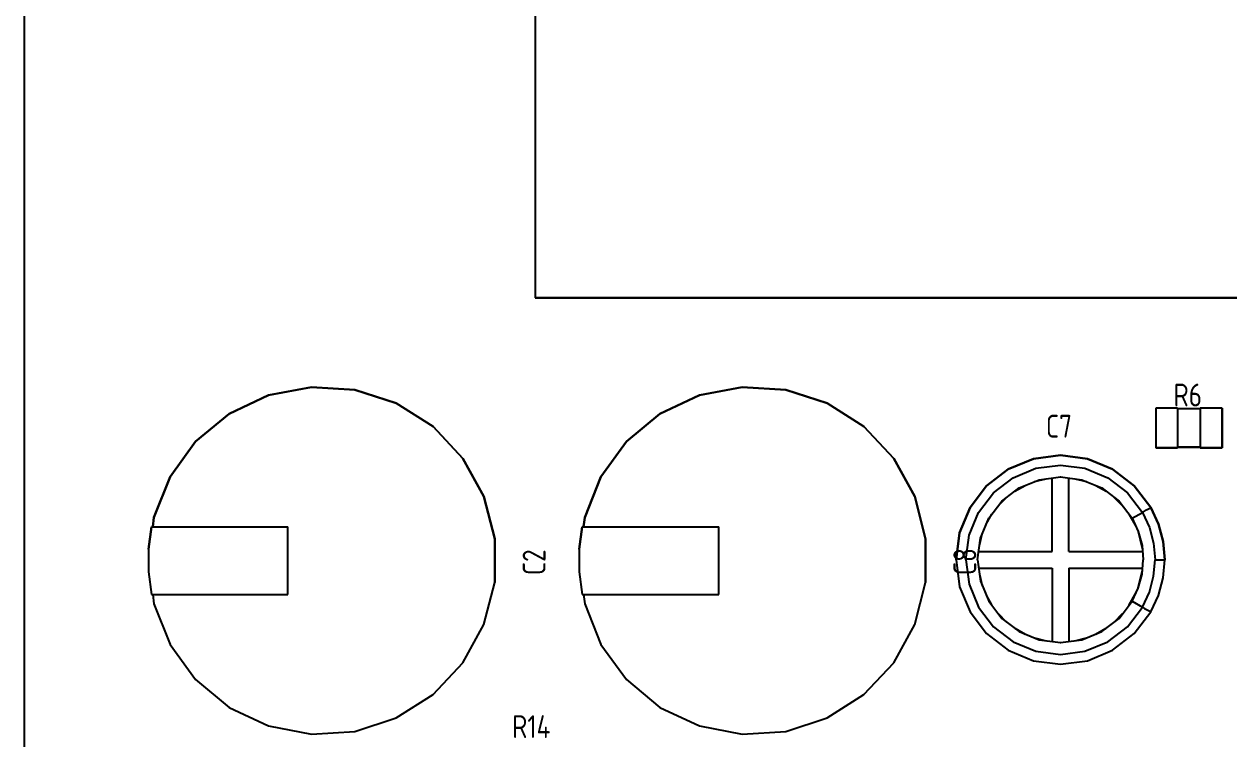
# Model space of a CAD drawing. Header units: inches. Extents: x 0 to 841, y -594 to 0.
# Drawn here: x 320.6 to 393.4, y -338.6 to -295.5 of the extents above; entities that cross this region are included whole.
import ezdxf

# ---------------------------------------------------------------- set-up
doc = ezdxf.new("R2010")
doc.units = ezdxf.units.IN
doc.header["$MEASUREMENT"] = 0
doc.styles.add('GOST type A0', font='', dxfattribs={"height": 2.116667})
doc.styles.get('GOST type A0').set_extended_font_data('GOST type A')

msp = doc.modelspace()

# ---------------------------------------------------------------- linework, layer by layer
at = {"color": 18, "true_color": 0x000000}
for p, q in [((320.646, -164.854), (320.646, -404.854)), ((351.49, -263.698), (351.49, -312.01)), ((351.49, -263.698), (351.49, -312.01)), ((351.49, -312.01), (399.802, -312.01)), ((399.802, -312.01), (351.49, -312.01)), ((337.988, -317.384), (335.404, -317.878)), ((335.404, -317.878), (337.988, -317.384)), ((340.612, -317.55), (337.988, -317.384)), ((337.988, -317.384), (340.612, -317.55)), ((343.112, -318.362), (340.612, -317.55)), ((340.612, -317.55), (343.112, -318.362)), ((363.988, -317.384), (361.404, -317.878)), ((361.404, -317.878), (363.988, -317.384)), ((366.612, -317.55), (363.988, -317.384)), ((363.988, -317.384), (366.612, -317.55)), ((369.112, -318.362), (366.612, -317.55)), ((366.612, -317.55), (369.112, -318.362)), ((335.404, -317.878), (333.026, -318.996)), ((333.026, -318.996), (335.404, -317.878)), ((345.332, -319.772), (343.112, -318.362)), ((343.112, -318.362), (345.332, -319.772)), ((361.404, -317.878), (359.026, -318.996)), ((359.026, -318.996), (361.404, -317.878)), ((371.332, -319.772), (369.112, -318.362)), ((369.112, -318.362), (371.332, -319.772)), ((333.026, -318.996), (331, -320.672)), ((331, -320.672), (333.026, -318.996)), ((359.026, -318.996), (357, -320.672)), ((357, -320.672), (359.026, -318.996)), ((390.264, -318.66), (388.944, -318.66)), ((388.944, -318.66), (388.944, -321.048)), ((388.944, -318.66), (388.944, -321.048)), ((390.264, -318.66), (388.944, -318.66)), ((390.264, -318.694), (390.264, -318.66)), ((390.264, -318.66), (390.264, -321.048)), ((391.636, -318.694), (390.264, -318.694)), ((391.636, -318.694), (390.264, -318.694)), ((392.956, -318.66), (391.636, -318.66)), ((391.636, -318.66), (391.636, -318.694)), ((391.636, -318.66), (391.636, -321.048)), ((392.956, -318.66), (391.636, -318.66)), ((392.956, -321.048), (392.956, -318.66)), ((392.956, -318.66), (392.956, -321.048)), ((347.132, -321.688), (345.332, -319.772)), ((345.332, -319.772), (347.132, -321.688)), ((373.132, -321.688), (371.332, -319.772)), ((371.332, -319.772), (373.132, -321.688)), ((331, -320.672), (329.454, -322.8)), ((329.454, -322.8), (331, -320.672)), ((357, -320.672), (355.454, -322.8)), ((355.454, -322.8), (357, -320.672)), ((388.944, -321.048), (390.264, -321.048)), ((390.264, -321.048), (388.944, -321.048)), ((390.264, -321.048), (390.264, -321.014)), ((390.264, -321.014), (391.636, -321.014)), ((391.636, -321.014), (390.264, -321.014)), ((391.636, -321.014), (391.636, -321.048)), ((391.636, -321.048), (392.956, -321.048)), ((392.956, -321.048), (391.636, -321.048)), ((348.4, -323.992), (347.132, -321.688)), ((347.132, -321.688), (348.4, -323.992)), ((374.4, -323.992), (373.132, -321.688)), ((373.132, -321.688), (374.4, -323.992)), ((381.566, -321.718), (380.046, -322.348)), ((380.046, -322.348), (381.566, -321.718)), ((383.196, -321.504), (381.566, -321.718)), ((381.566, -321.718), (383.196, -321.504)), ((381.718, -322.286), (383.196, -322.09)), ((384.826, -321.718), (383.196, -321.504)), ((383.196, -321.504), (384.826, -321.718)), ((383.196, -322.09), (384.674, -322.286)), ((386.346, -322.348), (384.826, -321.718)), ((384.826, -321.718), (386.346, -322.348)), ((329.454, -322.8), (328.486, -325.246)), ((328.486, -325.246), (329.454, -322.8)), ((355.454, -322.8), (354.486, -325.246)), ((354.486, -325.246), (355.454, -322.8)), ((380.046, -322.348), (378.742, -323.35)), ((378.742, -323.35), (380.046, -322.348)), ((379.156, -323.764), (380.34, -322.856)), ((380.34, -322.856), (381.718, -322.286)), ((381.902, -322.974), (383.196, -322.804)), ((383.176, -322.806), (383.218, -322.806)), ((383.196, -322.804), (384.49, -322.974)), ((384.674, -322.286), (386.052, -322.856)), ((386.052, -322.856), (387.236, -323.764)), ((387.65, -323.35), (386.346, -322.348)), ((386.346, -322.348), (387.65, -323.35)), ((378.742, -323.35), (377.74, -324.654)), ((377.74, -324.654), (378.742, -323.35)), ((379.66, -324.268), (380.696, -323.474)), ((380.438, -323.672), (381.06, -323.324)), ((380.696, -323.474), (381.902, -322.974)), ((381.632, -323.086), (382.326, -322.918)), ((382.696, -327.304), (382.696, -322.87)), ((383.696, -327.304), (383.696, -322.87)), ((384.066, -322.918), (384.76, -323.086)), ((384.49, -322.974), (385.696, -323.474)), ((385.334, -323.324), (385.954, -323.672)), ((385.696, -323.474), (386.732, -324.268)), ((388.652, -324.654), (387.65, -323.35)), ((387.65, -323.35), (388.652, -324.654)), ((349.054, -326.54), (348.4, -323.992)), ((348.4, -323.992), (349.054, -326.54)), ((375.054, -326.54), (374.4, -323.992)), ((374.4, -323.992), (375.054, -326.54)), ((378.248, -324.948), (379.156, -323.764)), ((378.866, -325.304), (379.66, -324.268)), ((379.442, -324.554), (379.946, -324.05)), ((386.446, -324.05), (386.95, -324.554)), ((386.732, -324.268), (387.526, -325.304)), ((387.236, -323.764), (388.144, -324.948)), ((377.74, -324.654), (377.11, -326.174)), ((377.11, -326.174), (377.74, -324.654)), ((377.678, -326.326), (378.248, -324.948)), ((378.716, -325.666), (379.064, -325.046)), ((387.328, -325.046), (387.788, -325.866)), ((387.526, -325.304), (388.144, -324.948)), ((387.526, -325.304), (388.144, -324.948)), ((388.144, -324.948), (388.276, -324.872)), ((388.144, -324.948), (388.276, -324.872)), ((388.144, -324.948), (388.564, -325.85)), ((388.276, -324.872), (388.398, -324.8)), ((388.276, -324.872), (388.398, -324.8)), ((388.398, -324.8), (388.504, -324.74)), ((388.398, -324.8), (388.504, -324.74)), ((388.398, -324.8), (388.504, -324.74)), ((388.398, -324.8), (388.504, -324.74)), ((388.504, -324.74), (388.584, -324.694)), ((388.504, -324.74), (388.584, -324.694)), ((388.584, -324.694), (388.634, -324.664)), ((388.584, -324.694), (388.634, -324.664)), ((388.634, -324.664), (388.652, -324.654)), ((388.634, -324.664), (388.652, -324.654)), ((389.116, -325.65), (388.652, -324.654)), ((388.652, -324.654), (389.116, -325.65)), ((328.486, -325.246), (328.414, -325.808)), ((328.414, -325.808), (328.486, -325.246)), ((354.486, -325.246), (354.414, -325.808)), ((354.414, -325.808), (354.486, -325.246)), ((378.366, -326.51), (378.866, -325.304)), ((387.486, -325.328), (387.526, -325.304)), ((387.486, -325.328), (387.526, -325.304)), ((387.526, -325.304), (387.894, -326.094)), ((389.4, -326.71), (389.116, -325.65)), ((389.116, -325.65), (389.4, -326.71)), ((328.326, -325.808), (328.148, -327.168)), ((328.148, -327.168), (328.326, -325.808)), ((328.414, -325.808), (328.326, -325.808)), ((328.326, -325.808), (336.568, -325.808)), ((336.568, -329.9), (336.568, -325.808)), ((354.326, -325.808), (354.148, -327.168)), ((354.148, -327.168), (354.326, -325.808)), ((354.414, -325.808), (354.326, -325.808)), ((354.326, -325.808), (362.568, -325.808)), ((362.568, -329.9), (362.568, -325.808)), ((377.11, -326.174), (376.896, -327.804)), ((376.896, -327.804), (377.11, -326.174)), ((377.482, -327.804), (377.678, -326.326)), ((378.31, -326.934), (378.478, -326.24)), ((387.862, -326.022), (388.142, -327.182)), ((387.894, -326.094), (388.12, -326.936)), ((388.564, -325.85), (388.822, -326.812)), ((328.148, -327.168), (328.148, -328.54)), ((328.148, -327.168), (328.148, -328.54)), ((349.054, -329.168), (349.054, -326.54)), ((349.054, -326.54), (349.054, -329.168)), ((354.148, -327.168), (354.148, -328.54)), ((354.148, -327.168), (354.148, -328.54)), ((375.054, -329.168), (375.054, -326.54)), ((375.054, -326.54), (375.054, -329.168)), ((378.196, -327.804), (378.366, -326.51)), ((388.12, -326.936), (388.196, -327.804)), ((388.822, -326.812), (388.91, -327.804)), ((389.496, -327.804), (389.4, -326.71)), ((389.4, -326.71), (389.496, -327.804)), ((376.896, -327.804), (377.11, -329.434)), ((376.896, -327.804), (377.11, -329.434)), ((377.482, -327.804), (377.678, -329.282)), ((378.196, -327.804), (378.366, -329.098)), ((378.262, -327.304), (382.696, -327.304)), ((383.696, -327.304), (388.152, -327.304)), ((388.12, -328.672), (388.196, -327.804)), ((388.822, -328.796), (388.91, -327.804)), ((388.91, -327.804), (389.062, -327.804)), ((389.062, -327.804), (389.202, -327.804)), ((389.202, -327.804), (389.324, -327.804)), ((389.202, -327.804), (389.324, -327.804)), ((389.324, -327.804), (389.418, -327.804)), ((389.4, -328.898), (389.496, -327.804)), ((389.4, -328.898), (389.496, -327.804)), ((389.418, -327.804), (389.476, -327.804)), ((389.476, -327.804), (389.496, -327.804)), ((328.148, -328.54), (328.326, -329.9)), ((328.148, -328.54), (328.326, -329.9)), ((354.148, -328.54), (354.326, -329.9)), ((354.148, -328.54), (354.326, -329.9)), ((378.262, -328.304), (382.696, -328.304)), ((378.31, -328.674), (378.478, -329.368)), ((382.696, -328.304), (382.696, -332.738)), ((383.696, -328.304), (383.696, -332.738)), ((383.696, -328.304), (388.152, -328.304)), ((387.862, -329.586), (388.142, -328.424)), ((387.894, -329.514), (388.12, -328.672)), ((348.4, -331.716), (349.054, -329.168)), ((348.4, -331.716), (349.054, -329.168)), ((374.4, -331.716), (375.054, -329.168)), ((374.4, -331.716), (375.054, -329.168)), ((377.678, -329.282), (378.248, -330.66)), ((378.366, -329.098), (378.866, -330.304)), ((388.564, -329.758), (388.822, -328.796)), ((389.116, -329.958), (389.4, -328.898)), ((389.116, -329.958), (389.4, -328.898)), ((328.326, -329.9), (328.414, -329.9)), ((328.326, -329.9), (336.568, -329.9)), ((328.414, -329.9), (328.486, -330.462)), ((328.414, -329.9), (328.486, -330.462)), ((354.326, -329.9), (354.414, -329.9)), ((354.326, -329.9), (362.568, -329.9)), ((354.414, -329.9), (354.486, -330.462)), ((354.414, -329.9), (354.486, -330.462)), ((377.11, -329.434), (377.74, -330.954)), ((377.11, -329.434), (377.74, -330.954)), ((378.716, -329.94), (379.064, -330.562)), ((387.328, -330.562), (387.788, -329.742)), ((387.526, -330.304), (387.894, -329.514)), ((388.144, -330.66), (388.564, -329.758)), ((388.652, -330.954), (389.116, -329.958)), ((388.652, -330.954), (389.116, -329.958)), ((328.486, -330.462), (329.454, -332.908)), ((328.486, -330.462), (329.454, -332.908)), ((354.486, -330.462), (355.454, -332.908)), ((354.486, -330.462), (355.454, -332.908)), ((378.248, -330.66), (379.156, -331.844)), ((378.866, -330.304), (379.66, -331.34)), ((386.732, -331.34), (387.526, -330.304)), ((387.236, -331.844), (388.144, -330.66)), ((387.486, -330.28), (387.526, -330.304)), ((387.486, -330.28), (387.526, -330.304)), ((387.526, -330.304), (388.144, -330.66)), ((387.526, -330.304), (388.144, -330.66)), ((388.144, -330.66), (388.276, -330.736)), ((388.144, -330.66), (388.276, -330.736)), ((388.276, -330.736), (388.398, -330.808)), ((388.276, -330.736), (388.398, -330.808)), ((388.398, -330.808), (388.504, -330.868)), ((388.398, -330.808), (388.504, -330.868)), ((388.398, -330.808), (388.504, -330.868)), ((388.398, -330.808), (388.504, -330.868)), ((377.74, -330.954), (378.742, -332.258)), ((377.74, -330.954), (378.742, -332.258)), ((379.442, -331.054), (379.946, -331.558)), ((379.66, -331.34), (380.696, -332.134)), ((385.696, -332.134), (386.732, -331.34)), ((386.446, -331.558), (386.95, -331.054)), ((387.65, -332.258), (388.652, -330.954)), ((387.65, -332.258), (388.652, -330.954)), ((388.504, -330.868), (388.584, -330.914)), ((388.504, -330.868), (388.584, -330.914)), ((388.584, -330.914), (388.634, -330.944)), ((388.584, -330.914), (388.634, -330.944)), ((388.634, -330.944), (388.652, -330.954)), ((388.634, -330.944), (388.652, -330.954)), ((347.132, -334.02), (348.4, -331.716)), ((347.132, -334.02), (348.4, -331.716)), ((373.132, -334.02), (374.4, -331.716)), ((373.132, -334.02), (374.4, -331.716)), ((378.742, -332.258), (380.046, -333.26)), ((378.742, -332.258), (380.046, -333.26)), ((379.156, -331.844), (380.34, -332.752)), ((380.438, -331.936), (381.06, -332.284)), ((380.696, -332.134), (381.902, -332.634)), ((384.49, -332.634), (385.696, -332.134)), ((385.334, -332.284), (385.954, -331.936)), ((386.052, -332.752), (387.236, -331.844)), ((386.346, -333.26), (387.65, -332.258)), ((386.346, -333.26), (387.65, -332.258)), ((329.454, -332.908), (331, -335.034)), ((329.454, -332.908), (331, -335.034)), ((355.454, -332.908), (357, -335.034)), ((355.454, -332.908), (357, -335.034)), ((380.34, -332.752), (381.718, -333.322)), ((381.632, -332.522), (382.326, -332.69)), ((381.902, -332.634), (383.196, -332.804)), ((383.176, -332.802), (383.218, -332.802)), ((383.196, -332.804), (384.49, -332.634)), ((384.066, -332.69), (384.76, -332.522)), ((384.674, -333.322), (386.052, -332.752)), ((380.046, -333.26), (381.566, -333.89)), ((380.046, -333.26), (381.566, -333.89)), ((381.718, -333.322), (383.196, -333.518)), ((383.196, -333.518), (384.674, -333.322)), ((384.826, -333.89), (386.346, -333.26)), ((384.826, -333.89), (386.346, -333.26)), ((345.332, -335.936), (347.132, -334.02)), ((345.332, -335.936), (347.132, -334.02)), ((371.332, -335.936), (373.132, -334.02)), ((371.332, -335.936), (373.132, -334.02)), ((381.566, -333.89), (383.196, -334.104)), ((381.566, -333.89), (383.196, -334.104)), ((383.196, -334.104), (384.826, -333.89)), ((383.196, -334.104), (384.826, -333.89)), ((331, -335.034), (333.026, -336.712)), ((331, -335.034), (333.026, -336.712)), ((357, -335.034), (359.026, -336.712)), ((357, -335.034), (359.026, -336.712)), ((343.112, -337.346), (345.332, -335.936)), ((343.112, -337.346), (345.332, -335.936)), ((369.112, -337.346), (371.332, -335.936)), ((369.112, -337.346), (371.332, -335.936)), ((333.026, -336.712), (335.404, -337.83)), ((333.026, -336.712), (335.404, -337.83)), ((340.612, -338.158), (343.112, -337.346)), ((340.612, -338.158), (343.112, -337.346)), ((359.026, -336.712), (361.404, -337.83)), ((359.026, -336.712), (361.404, -337.83)), ((366.612, -338.158), (369.112, -337.346)), ((366.612, -338.158), (369.112, -337.346)), ((335.404, -337.83), (337.988, -338.324)), ((335.404, -337.83), (337.988, -338.324)), ((361.404, -337.83), (363.988, -338.324)), ((361.404, -337.83), (363.988, -338.324)), ((337.988, -338.324), (340.612, -338.158)), ((337.988, -338.324), (340.612, -338.158)), ((363.988, -338.324), (366.612, -338.158)), ((363.988, -338.324), (366.612, -338.158))]:
    msp.add_line(p, q, dxfattribs=at)
at = {"color": 7, "true_color": 0xffffff}
for p, q in [((351.49, -263.698), (351.49, -312.01)), ((351.49, -263.698), (351.49, -312.01)), ((351.49, -312.01), (399.802, -312.01)), ((399.802, -312.01), (351.49, -312.01)), ((337.988, -317.384), (335.404, -317.878)), ((335.404, -317.878), (337.988, -317.384)), ((340.612, -317.55), (337.988, -317.384)), ((337.988, -317.384), (340.612, -317.55)), ((343.112, -318.362), (340.612, -317.55)), ((340.612, -317.55), (343.112, -318.362)), ((363.988, -317.384), (361.404, -317.878)), ((361.404, -317.878), (363.988, -317.384)), ((366.612, -317.55), (363.988, -317.384)), ((363.988, -317.384), (366.612, -317.55)), ((369.112, -318.362), (366.612, -317.55)), ((366.612, -317.55), (369.112, -318.362)), ((335.404, -317.878), (333.026, -318.996)), ((333.026, -318.996), (335.404, -317.878)), ((345.332, -319.772), (343.112, -318.362)), ((343.112, -318.362), (345.332, -319.772)), ((361.404, -317.878), (359.026, -318.996)), ((359.026, -318.996), (361.404, -317.878)), ((371.332, -319.772), (369.112, -318.362)), ((369.112, -318.362), (371.332, -319.772)), ((333.026, -318.996), (331, -320.672)), ((331, -320.672), (333.026, -318.996)), ((359.026, -318.996), (357, -320.672)), ((357, -320.672), (359.026, -318.996)), ((390.264, -318.66), (388.944, -318.66)), ((388.944, -318.66), (388.944, -321.048)), ((388.944, -318.66), (388.944, -321.048)), ((390.264, -318.66), (388.944, -318.66)), ((390.264, -318.694), (390.264, -318.66)), ((390.264, -318.66), (390.264, -321.048)), ((391.636, -318.694), (390.264, -318.694)), ((391.636, -318.694), (390.264, -318.694)), ((392.956, -318.66), (391.636, -318.66)), ((391.636, -318.66), (391.636, -318.694)), ((391.636, -318.66), (391.636, -321.048)), ((392.956, -318.66), (391.636, -318.66)), ((392.956, -321.048), (392.956, -318.66)), ((392.956, -318.66), (392.956, -321.048)), ((347.132, -321.688), (345.332, -319.772)), ((345.332, -319.772), (347.132, -321.688)), ((373.132, -321.688), (371.332, -319.772)), ((371.332, -319.772), (373.132, -321.688)), ((331, -320.672), (329.454, -322.8)), ((329.454, -322.8), (331, -320.672)), ((357, -320.672), (355.454, -322.8)), ((355.454, -322.8), (357, -320.672)), ((388.944, -321.048), (390.264, -321.048)), ((390.264, -321.048), (388.944, -321.048)), ((390.264, -321.048), (390.264, -321.014)), ((390.264, -321.014), (391.636, -321.014)), ((391.636, -321.014), (390.264, -321.014)), ((391.636, -321.014), (391.636, -321.048)), ((391.636, -321.048), (392.956, -321.048)), ((392.956, -321.048), (391.636, -321.048)), ((348.4, -323.992), (347.132, -321.688)), ((347.132, -321.688), (348.4, -323.992)), ((374.4, -323.992), (373.132, -321.688)), ((373.132, -321.688), (374.4, -323.992)), ((381.566, -321.718), (380.046, -322.348)), ((380.046, -322.348), (381.566, -321.718)), ((383.196, -321.504), (381.566, -321.718)), ((381.566, -321.718), (383.196, -321.504)), ((381.718, -322.286), (383.196, -322.09)), ((384.826, -321.718), (383.196, -321.504)), ((383.196, -321.504), (384.826, -321.718)), ((383.196, -322.09), (384.674, -322.286)), ((386.346, -322.348), (384.826, -321.718)), ((384.826, -321.718), (386.346, -322.348)), ((329.454, -322.8), (328.486, -325.246)), ((328.486, -325.246), (329.454, -322.8)), ((355.454, -322.8), (354.486, -325.246)), ((354.486, -325.246), (355.454, -322.8)), ((380.046, -322.348), (378.742, -323.35)), ((378.742, -323.35), (380.046, -322.348)), ((379.156, -323.764), (380.34, -322.856)), ((380.34, -322.856), (381.718, -322.286)), ((381.902, -322.974), (383.196, -322.804)), ((383.176, -322.806), (383.218, -322.806)), ((383.196, -322.804), (384.49, -322.974)), ((384.674, -322.286), (386.052, -322.856)), ((386.052, -322.856), (387.236, -323.764)), ((387.65, -323.35), (386.346, -322.348)), ((386.346, -322.348), (387.65, -323.35)), ((378.742, -323.35), (377.74, -324.654)), ((377.74, -324.654), (378.742, -323.35)), ((379.66, -324.268), (380.696, -323.474)), ((380.438, -323.672), (381.06, -323.324)), ((380.696, -323.474), (381.902, -322.974)), ((381.632, -323.086), (382.326, -322.918)), ((382.696, -327.304), (382.696, -322.87)), ((383.696, -327.304), (383.696, -322.87)), ((384.066, -322.918), (384.76, -323.086)), ((384.49, -322.974), (385.696, -323.474)), ((385.334, -323.324), (385.954, -323.672)), ((385.696, -323.474), (386.732, -324.268)), ((388.652, -324.654), (387.65, -323.35)), ((387.65, -323.35), (388.652, -324.654)), ((349.054, -326.54), (348.4, -323.992)), ((348.4, -323.992), (349.054, -326.54)), ((375.054, -326.54), (374.4, -323.992)), ((374.4, -323.992), (375.054, -326.54)), ((378.248, -324.948), (379.156, -323.764)), ((378.866, -325.304), (379.66, -324.268)), ((379.442, -324.554), (379.946, -324.05)), ((386.446, -324.05), (386.95, -324.554)), ((386.732, -324.268), (387.526, -325.304)), ((387.236, -323.764), (388.144, -324.948)), ((377.74, -324.654), (377.11, -326.174)), ((377.11, -326.174), (377.74, -324.654)), ((377.678, -326.326), (378.248, -324.948)), ((378.716, -325.666), (379.064, -325.046)), ((387.328, -325.046), (387.788, -325.866)), ((387.526, -325.304), (388.144, -324.948)), ((387.526, -325.304), (388.144, -324.948)), ((388.144, -324.948), (388.276, -324.872)), ((388.144, -324.948), (388.276, -324.872)), ((388.144, -324.948), (388.564, -325.85)), ((388.276, -324.872), (388.398, -324.8)), ((388.276, -324.872), (388.398, -324.8)), ((388.398, -324.8), (388.504, -324.74)), ((388.398, -324.8), (388.504, -324.74)), ((388.398, -324.8), (388.504, -324.74)), ((388.398, -324.8), (388.504, -324.74)), ((388.504, -324.74), (388.584, -324.694)), ((388.504, -324.74), (388.584, -324.694)), ((388.584, -324.694), (388.634, -324.664)), ((388.584, -324.694), (388.634, -324.664)), ((388.634, -324.664), (388.652, -324.654)), ((388.634, -324.664), (388.652, -324.654)), ((389.116, -325.65), (388.652, -324.654)), ((388.652, -324.654), (389.116, -325.65)), ((328.486, -325.246), (328.414, -325.808)), ((328.414, -325.808), (328.486, -325.246)), ((354.486, -325.246), (354.414, -325.808)), ((354.414, -325.808), (354.486, -325.246)), ((378.366, -326.51), (378.866, -325.304)), ((387.486, -325.328), (387.526, -325.304)), ((387.486, -325.328), (387.526, -325.304)), ((387.526, -325.304), (387.894, -326.094)), ((389.4, -326.71), (389.116, -325.65)), ((389.116, -325.65), (389.4, -326.71)), ((328.326, -325.808), (328.148, -327.168)), ((328.148, -327.168), (328.326, -325.808)), ((328.414, -325.808), (328.326, -325.808)), ((328.326, -325.808), (336.568, -325.808)), ((336.568, -329.9), (336.568, -325.808)), ((354.326, -325.808), (354.148, -327.168)), ((354.148, -327.168), (354.326, -325.808)), ((354.414, -325.808), (354.326, -325.808)), ((354.326, -325.808), (362.568, -325.808)), ((362.568, -329.9), (362.568, -325.808)), ((377.11, -326.174), (376.896, -327.804)), ((376.896, -327.804), (377.11, -326.174)), ((377.482, -327.804), (377.678, -326.326)), ((378.31, -326.934), (378.478, -326.24)), ((387.862, -326.022), (388.142, -327.182)), ((387.894, -326.094), (388.12, -326.936)), ((388.564, -325.85), (388.822, -326.812)), ((328.148, -327.168), (328.148, -328.54)), ((328.148, -327.168), (328.148, -328.54)), ((349.054, -329.168), (349.054, -326.54)), ((349.054, -326.54), (349.054, -329.168)), ((354.148, -327.168), (354.148, -328.54)), ((354.148, -327.168), (354.148, -328.54)), ((375.054, -329.168), (375.054, -326.54)), ((375.054, -326.54), (375.054, -329.168)), ((378.196, -327.804), (378.366, -326.51)), ((388.12, -326.936), (388.196, -327.804)), ((388.822, -326.812), (388.91, -327.804)), ((389.496, -327.804), (389.4, -326.71)), ((389.4, -326.71), (389.496, -327.804)), ((376.896, -327.804), (377.11, -329.434)), ((376.896, -327.804), (377.11, -329.434)), ((377.482, -327.804), (377.678, -329.282)), ((378.196, -327.804), (378.366, -329.098)), ((378.262, -327.304), (382.696, -327.304)), ((383.696, -327.304), (388.152, -327.304)), ((388.12, -328.672), (388.196, -327.804)), ((388.822, -328.796), (388.91, -327.804)), ((388.91, -327.804), (389.062, -327.804)), ((389.062, -327.804), (389.202, -327.804)), ((389.202, -327.804), (389.324, -327.804)), ((389.202, -327.804), (389.324, -327.804)), ((389.324, -327.804), (389.418, -327.804)), ((389.4, -328.898), (389.496, -327.804)), ((389.4, -328.898), (389.496, -327.804)), ((389.418, -327.804), (389.476, -327.804)), ((389.476, -327.804), (389.496, -327.804)), ((328.148, -328.54), (328.326, -329.9)), ((328.148, -328.54), (328.326, -329.9)), ((354.148, -328.54), (354.326, -329.9)), ((354.148, -328.54), (354.326, -329.9)), ((378.262, -328.304), (382.696, -328.304)), ((378.31, -328.674), (378.478, -329.368)), ((382.696, -328.304), (382.696, -332.738)), ((383.696, -328.304), (383.696, -332.738)), ((383.696, -328.304), (388.152, -328.304)), ((387.862, -329.586), (388.142, -328.424)), ((387.894, -329.514), (388.12, -328.672)), ((348.4, -331.716), (349.054, -329.168)), ((348.4, -331.716), (349.054, -329.168)), ((374.4, -331.716), (375.054, -329.168)), ((374.4, -331.716), (375.054, -329.168)), ((377.678, -329.282), (378.248, -330.66)), ((378.366, -329.098), (378.866, -330.304)), ((388.564, -329.758), (388.822, -328.796)), ((389.116, -329.958), (389.4, -328.898)), ((389.116, -329.958), (389.4, -328.898)), ((328.326, -329.9), (328.414, -329.9)), ((328.326, -329.9), (336.568, -329.9)), ((328.414, -329.9), (328.486, -330.462)), ((328.414, -329.9), (328.486, -330.462)), ((354.326, -329.9), (354.414, -329.9)), ((354.326, -329.9), (362.568, -329.9)), ((354.414, -329.9), (354.486, -330.462)), ((354.414, -329.9), (354.486, -330.462)), ((377.11, -329.434), (377.74, -330.954)), ((377.11, -329.434), (377.74, -330.954)), ((378.716, -329.94), (379.064, -330.562)), ((387.328, -330.562), (387.788, -329.742)), ((387.526, -330.304), (387.894, -329.514)), ((388.144, -330.66), (388.564, -329.758)), ((388.652, -330.954), (389.116, -329.958)), ((388.652, -330.954), (389.116, -329.958)), ((328.486, -330.462), (329.454, -332.908)), ((328.486, -330.462), (329.454, -332.908)), ((354.486, -330.462), (355.454, -332.908)), ((354.486, -330.462), (355.454, -332.908)), ((378.248, -330.66), (379.156, -331.844)), ((378.866, -330.304), (379.66, -331.34)), ((386.732, -331.34), (387.526, -330.304)), ((387.236, -331.844), (388.144, -330.66)), ((387.486, -330.28), (387.526, -330.304)), ((387.486, -330.28), (387.526, -330.304)), ((387.526, -330.304), (388.144, -330.66)), ((387.526, -330.304), (388.144, -330.66)), ((388.144, -330.66), (388.276, -330.736)), ((388.144, -330.66), (388.276, -330.736)), ((388.276, -330.736), (388.398, -330.808)), ((388.276, -330.736), (388.398, -330.808)), ((388.398, -330.808), (388.504, -330.868)), ((388.398, -330.808), (388.504, -330.868)), ((388.398, -330.808), (388.504, -330.868)), ((388.398, -330.808), (388.504, -330.868)), ((377.74, -330.954), (378.742, -332.258)), ((377.74, -330.954), (378.742, -332.258)), ((379.442, -331.054), (379.946, -331.558)), ((379.66, -331.34), (380.696, -332.134)), ((385.696, -332.134), (386.732, -331.34)), ((386.446, -331.558), (386.95, -331.054)), ((387.65, -332.258), (388.652, -330.954)), ((387.65, -332.258), (388.652, -330.954)), ((388.504, -330.868), (388.584, -330.914)), ((388.504, -330.868), (388.584, -330.914)), ((388.584, -330.914), (388.634, -330.944)), ((388.584, -330.914), (388.634, -330.944)), ((388.634, -330.944), (388.652, -330.954)), ((388.634, -330.944), (388.652, -330.954)), ((347.132, -334.02), (348.4, -331.716)), ((347.132, -334.02), (348.4, -331.716)), ((373.132, -334.02), (374.4, -331.716)), ((373.132, -334.02), (374.4, -331.716)), ((378.742, -332.258), (380.046, -333.26)), ((378.742, -332.258), (380.046, -333.26)), ((379.156, -331.844), (380.34, -332.752)), ((380.438, -331.936), (381.06, -332.284)), ((380.696, -332.134), (381.902, -332.634)), ((384.49, -332.634), (385.696, -332.134)), ((385.334, -332.284), (385.954, -331.936)), ((386.052, -332.752), (387.236, -331.844)), ((386.346, -333.26), (387.65, -332.258)), ((386.346, -333.26), (387.65, -332.258)), ((329.454, -332.908), (331, -335.034)), ((329.454, -332.908), (331, -335.034)), ((355.454, -332.908), (357, -335.034)), ((355.454, -332.908), (357, -335.034)), ((380.34, -332.752), (381.718, -333.322)), ((381.632, -332.522), (382.326, -332.69)), ((381.902, -332.634), (383.196, -332.804)), ((383.176, -332.802), (383.218, -332.802)), ((383.196, -332.804), (384.49, -332.634)), ((384.066, -332.69), (384.76, -332.522)), ((384.674, -333.322), (386.052, -332.752)), ((380.046, -333.26), (381.566, -333.89)), ((380.046, -333.26), (381.566, -333.89)), ((381.718, -333.322), (383.196, -333.518)), ((383.196, -333.518), (384.674, -333.322)), ((384.826, -333.89), (386.346, -333.26)), ((384.826, -333.89), (386.346, -333.26)), ((345.332, -335.936), (347.132, -334.02)), ((345.332, -335.936), (347.132, -334.02)), ((371.332, -335.936), (373.132, -334.02)), ((371.332, -335.936), (373.132, -334.02)), ((381.566, -333.89), (383.196, -334.104)), ((381.566, -333.89), (383.196, -334.104)), ((383.196, -334.104), (384.826, -333.89)), ((383.196, -334.104), (384.826, -333.89)), ((331, -335.034), (333.026, -336.712)), ((331, -335.034), (333.026, -336.712)), ((357, -335.034), (359.026, -336.712)), ((357, -335.034), (359.026, -336.712)), ((343.112, -337.346), (345.332, -335.936)), ((343.112, -337.346), (345.332, -335.936)), ((369.112, -337.346), (371.332, -335.936)), ((369.112, -337.346), (371.332, -335.936)), ((333.026, -336.712), (335.404, -337.83)), ((333.026, -336.712), (335.404, -337.83)), ((340.612, -338.158), (343.112, -337.346)), ((340.612, -338.158), (343.112, -337.346)), ((359.026, -336.712), (361.404, -337.83)), ((359.026, -336.712), (361.404, -337.83)), ((366.612, -338.158), (369.112, -337.346)), ((366.612, -338.158), (369.112, -337.346)), ((335.404, -337.83), (337.988, -338.324)), ((335.404, -337.83), (337.988, -338.324)), ((361.404, -337.83), (363.988, -338.324)), ((361.404, -337.83), (363.988, -338.324)), ((337.988, -338.324), (340.612, -338.158)), ((337.988, -338.324), (340.612, -338.158)), ((363.988, -338.324), (366.612, -338.158)), ((363.988, -338.324), (366.612, -338.158))]:
    msp.add_line(p, q, dxfattribs=at)

# ---------------------------------------------------------------- texts
at = {"color": 18, "true_color": 0x000000, "style": 'GOST type A0'}
for s, p in [('R6', (390.02, -318.556)), ('C7', (382.318, -320.438)), ('R14', (350.102, -338.556))]:
    msp.add_text(s, height=1.3796, dxfattribs=at).set_placement(p)
for s, p in [('C8', (378.117, -328.732)), ('C2', (352.117, -328.732))]:
    msp.add_text(s, height=1.3796, rotation=90, dxfattribs=at).set_placement(p)

doc.saveas('drawing.dxf')
